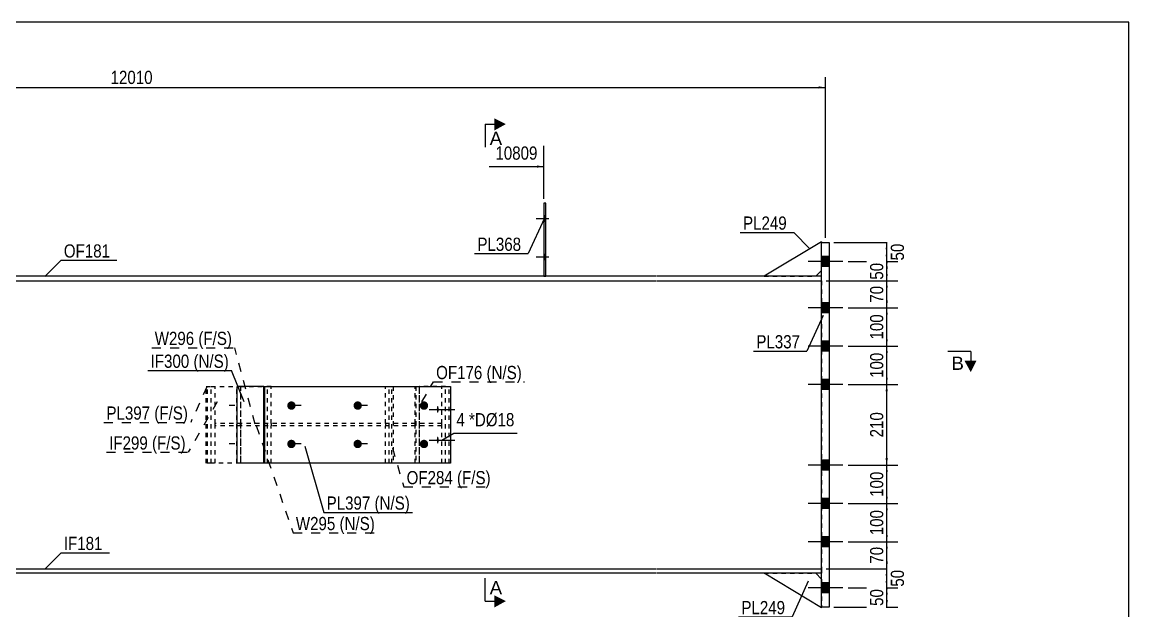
# Model space of a CAD drawing. Header units: millimetres. Extents: x -296 to 116, y -165 to 122.
# Drawn here: x -124.3 to 116.2, y -5.7 to 122.1 of the extents above; entities that cross this region are included whole.
import ezdxf

# ---------------------------------------------------------------- set-up
doc = ezdxf.new("R2010")
doc.units = ezdxf.units.MM
doc.linetypes.add('DXK_LINE_DOT1', pattern=[1.8814, 0.9407, -0.9407])
doc.linetypes.add('DXK_LINE_DOT2', pattern=[3.9198, 1.9599, -1.9599])
doc.styles.add('Arial', font='ARIAL.TTF', dxfattribs={"height": 0.2})
doc.styles.add('Arial Narrow', font='ARIALN.TTF', dxfattribs={"height": 0.2})

# ---------------------------------------------------------------- blocks, each defined once
blk = doc.blocks.new('Unknown-622170618-1210')
at = {"color": 5, "linetype": 'Continuous'}
for p, q in [((116.17, 122.15), (-293.83, 122.15)), ((116.17, -164.85), (116.17, 122.15))]:
    blk.add_line(p, q, dxfattribs=at)
blk = doc.blocks.new('Part-622170618-11463 - 1436')
at = {"color": 2, "linetype": 'Continuous'}
for p, q in [((-131.05, 2.48), (-131.05, 3.48)), ((-131.05, 3.48), (-107.72, 3.48)), ((-107.72, 2.48), (-131.05, 2.48)), ((-107.62, 3.48), (13.48, 3.48)), ((13.48, 2.48), (-107.62, 2.48)), ((13.58, 3.48), (49.41, 3.48)), ((49.41, 2.48), (13.58, 2.48)), ((49.41, 3.48), (49.41, 2.48))]:
    blk.add_line(p, q, dxfattribs=at)
blk = doc.blocks.new('Part-622170618-11465 - 1436')
at = {"color": 2, "linetype": 'Continuous'}
for p, q in [((-131.05, 66.98), (-131.05, 65.98)), ((-107.72, 66.98), (-131.05, 66.98)), ((-131.05, 65.98), (-107.72, 65.98)), ((13.48, 66.98), (-107.62, 66.98)), ((-107.62, 65.98), (13.48, 65.98)), ((49.41, 66.98), (13.58, 66.98)), ((13.58, 65.98), (49.41, 65.98)), ((49.41, 65.98), (49.41, 66.98))]:
    blk.add_line(p, q, dxfattribs=at)
blk = doc.blocks.new('Part-622170618-11468 - 1436')
at = {"color": 2, "linetype": 'Continuous'}
blk.add_line((-177.82, 65.98), (-177.82, 3.48), dxfattribs=at)
at = {"color": 7, "linetype": 'DXK_LINE_DOT1'}
for p, q in [((-177.82, 65.98), (-154.48, 65.98)), ((-154.38, 65.98), (-107.72, 65.98)), ((-107.62, 65.98), (13.48, 65.98)), ((13.58, 65.98), (49.41, 65.98)), ((49.41, 65.98), (49.41, 3.48)), ((-177.82, 3.48), (-154.48, 3.48)), ((-154.38, 3.48), (-107.72, 3.48)), ((-107.62, 3.48), (13.48, 3.48)), ((13.58, 3.48), (49.41, 3.48))]:
    blk.add_line(p, q, dxfattribs=at)
blk = doc.blocks.new('Part-622170618-11473 - 1436')
at = {"color": 2, "linetype": 'Continuous'}
for p, q in [((-10.52, 82.81), (-10.94, 82.81)), ((-10.94, 82.81), (-10.94, 66.98)), ((-10.52, 66.98), (-10.52, 82.81))]:
    blk.add_line(p, q, dxfattribs=at)
at = {"color": 7, "linetype": 'DXK_LINE_DOT1'}
blk.add_line((-10.94, 66.98), (-10.52, 66.98), dxfattribs=at)
blk = doc.blocks.new('Part-622170618-11474 - 1436')
at = {"color": 2, "linetype": 'Continuous'}
for p, q in [((49.41, 74.31), (51.08, 74.31)), ((49.41, -4.85), (49.41, 74.31)), ((51.08, 74.31), (51.08, -4.85)), ((51.08, -4.85), (49.41, -4.85))]:
    blk.add_line(p, q, dxfattribs=at)
blk = doc.blocks.new('Part-622170618-11477 - 1436')
at = {"color": 2, "linetype": 'Continuous'}
for p, q in [((49.41, 74.48), (36.91, 66.98)), ((49.41, 74.48), (49.41, 74.31)), ((48.16, 66.98), (49.41, 68.23))]:
    blk.add_line(p, q, dxfattribs=at)
at = {"color": 7, "linetype": 'DXK_LINE_DOT1'}
for p, q in [((49.41, 68.23), (49.41, 74.31)), ((36.91, 66.98), (48.16, 66.98))]:
    blk.add_line(p, q, dxfattribs=at)
blk = doc.blocks.new('Part-622170618-11479 - 1436')
at = {"color": 2, "linetype": 'Continuous'}
for p, q in [((49.41, -5.02), (36.91, 2.48)), ((48.16, 2.48), (49.41, 1.23)), ((49.41, -5.02), (49.41, -4.85))]:
    blk.add_line(p, q, dxfattribs=at)
at = {"color": 7, "linetype": 'DXK_LINE_DOT1'}
for p, q in [((36.91, 2.48), (48.16, 2.48)), ((49.41, 1.23), (49.41, -4.85))]:
    blk.add_line(p, q, dxfattribs=at)
blk = doc.blocks.new('Bolt-622170618-11483 - 1436')
at = {"linetype": 'Continuous'}
for points in [[(-10.52, 78.9), (-10.52, 80.06), (-10.94, 80.06), (-10.94, 78.9)], [(-10.52, 78.9), (-10.52, 80.06), (-10.94, 80.06), (-10.94, 78.9)], [(-10.52, 70.56), (-10.52, 71.73), (-10.94, 71.73), (-10.94, 70.56)], [(-10.52, 70.56), (-10.52, 71.73), (-10.94, 71.73), (-10.94, 70.56)]]:
    blk.add_hatch(color=3, dxfattribs=at).paths.add_polyline_path(points)
at = {"color": 3, "linetype": 'Continuous'}
for p, q in [((-9.86, 79.48), (-12.61, 79.48)), ((-9.86, 79.48), (-12.61, 79.48)), ((-10.52, 80.06), (-10.94, 80.06)), ((-10.52, 80.06), (-10.94, 80.06)), ((-10.52, 78.9), (-10.94, 78.9)), ((-10.52, 78.9), (-10.94, 78.9)), ((-9.86, 71.15), (-12.61, 71.15)), ((-9.86, 71.15), (-12.61, 71.15)), ((-10.52, 71.73), (-10.94, 71.73)), ((-10.52, 71.73), (-10.94, 71.73)), ((-10.52, 70.56), (-10.94, 70.56)), ((-10.52, 70.56), (-10.94, 70.56))]:
    blk.add_line(p, q, dxfattribs=at)
blk = doc.blocks.new('Bolt-622170618-11484 - 1436')
at = {"linetype": 'Continuous'}
for points in [[(49.41, 71.23), (49.41, 69.06), (51.08, 69.06), (51.08, 71.23)], [(49.41, 71.23), (49.41, 69.06), (51.08, 69.06), (51.08, 71.23)], [(49.41, 61.23), (49.41, 59.06), (51.08, 59.06), (51.08, 61.23)], [(49.41, 61.23), (49.41, 59.06), (51.08, 59.06), (51.08, 61.23)], [(49.41, 52.9), (49.41, 50.73), (51.08, 50.73), (51.08, 52.9)], [(49.41, 52.9), (49.41, 50.73), (51.08, 50.73), (51.08, 52.9)], [(49.41, 44.56), (49.41, 42.4), (51.08, 42.4), (51.08, 44.56)], [(49.41, 44.56), (49.41, 42.4), (51.08, 42.4), (51.08, 44.56)], [(49.41, 27.06), (49.41, 24.9), (51.08, 24.9), (51.08, 27.06)], [(49.41, 27.06), (49.41, 24.9), (51.08, 24.9), (51.08, 27.06)], [(49.41, 18.73), (49.41, 16.56), (51.08, 16.56), (51.08, 18.73)], [(49.41, 18.73), (49.41, 16.56), (51.08, 16.56), (51.08, 18.73)], [(49.41, 10.4), (49.41, 8.23), (51.08, 8.23), (51.08, 10.4)], [(49.41, 10.4), (49.41, 8.23), (51.08, 8.23), (51.08, 10.4)], [(49.41, 0.4), (49.41, -1.77), (51.08, -1.77), (51.08, 0.4)], [(49.41, 0.4), (49.41, -1.77), (51.08, -1.77), (51.08, 0.4)]]:
    blk.add_hatch(color=3, dxfattribs=at).paths.add_polyline_path(points)
at = {"color": 3, "linetype": 'Continuous'}
for p, q in [((53.99, 70.15), (46.49, 70.15)), ((53.99, 70.15), (46.49, 70.15)), ((51.08, 71.23), (49.41, 71.23)), ((51.08, 71.23), (49.41, 71.23)), ((51.08, 69.06), (49.41, 69.06)), ((51.08, 69.06), (49.41, 69.06)), ((53.99, 60.15), (46.49, 60.15)), ((53.99, 60.15), (46.49, 60.15)), ((51.08, 61.23), (49.41, 61.23)), ((51.08, 61.23), (49.41, 61.23)), ((51.08, 59.06), (49.41, 59.06)), ((51.08, 59.06), (49.41, 59.06)), ((53.99, 51.81), (46.49, 51.81)), ((53.99, 51.81), (46.49, 51.81)), ((51.08, 52.9), (49.41, 52.9)), ((51.08, 52.9), (49.41, 52.9)), ((51.08, 50.73), (49.41, 50.73)), ((51.08, 50.73), (49.41, 50.73)), ((53.99, 43.48), (46.49, 43.48)), ((53.99, 43.48), (46.49, 43.48)), ((51.08, 44.56), (49.41, 44.56)), ((51.08, 44.56), (49.41, 44.56)), ((51.08, 42.4), (49.41, 42.4)), ((51.08, 42.4), (49.41, 42.4)), ((51.08, 27.06), (49.41, 27.06)), ((51.08, 27.06), (49.41, 27.06)), ((53.99, 25.98), (46.49, 25.98)), ((53.99, 25.98), (46.49, 25.98)), ((51.08, 24.9), (49.41, 24.9)), ((51.08, 24.9), (49.41, 24.9)), ((53.99, 17.65), (46.49, 17.65)), ((53.99, 17.65), (46.49, 17.65)), ((51.08, 18.73), (49.41, 18.73)), ((51.08, 18.73), (49.41, 18.73)), ((51.08, 16.56), (49.41, 16.56)), ((51.08, 16.56), (49.41, 16.56)), ((51.08, 10.4), (49.41, 10.4)), ((51.08, 10.4), (49.41, 10.4)), ((53.99, 9.31), (46.49, 9.31)), ((53.99, 9.31), (46.49, 9.31)), ((51.08, 8.23), (49.41, 8.23)), ((51.08, 8.23), (49.41, 8.23)), ((51.08, 0.4), (49.41, 0.4)), ((51.08, 0.4), (49.41, 0.4)), ((53.99, -0.69), (46.49, -0.69)), ((53.99, -0.69), (46.49, -0.69)), ((51.08, -1.77), (49.41, -1.77)), ((51.08, -1.77), (49.41, -1.77))]:
    blk.add_line(p, q, dxfattribs=at)
blk = doc.blocks.new('Part-622170618-12017 - 1436')
at = {"color": 7, "linetype": 'DXK_LINE_DOT1'}
for p, q in [((-38.86, 34.98), (-82.38, 34.98)), ((-82.38, 34.48), (-82.38, 34.98)), ((-38.86, 34.48), (-82.38, 34.48)), ((-76.83, 34.48), (-76.83, 34.98)), ((-45.34, 34.98), (-45.34, 34.48)), ((-38.86, 34.48), (-38.86, 34.98))]:
    blk.add_line(p, q, dxfattribs=at)
blk = doc.blocks.new('Bolt-622170618-14484 - 1436')
at = {"linetype": 'Continuous'}
for points in [[(-33.79, 38.06), (-33.8, 37.91), (-33.81, 37.76), (-33.83, 37.62), (-33.86, 37.51), (-33.89, 37.41), (-33.93, 37.35), (-33.97, 37.32), (-34.01, 37.32), (-34.05, 37.35), (-34.09, 37.41), (-34.13, 37.51), (-34.15, 37.62), (-34.17, 37.76), (-34.19, 37.91), (-34.19, 38.06), (-34.19, 38.22), (-34.17, 38.37), (-34.15, 38.5), (-34.13, 38.62), (-34.09, 38.71), (-34.05, 38.78), (-34.01, 38.81), (-33.97, 38.81), (-33.93, 38.78), (-33.89, 38.71), (-33.86, 38.62), (-33.83, 38.5), (-33.81, 38.37), (-33.8, 38.22)], [(-33.79, 31.4), (-33.8, 31.24), (-33.81, 31.09), (-33.83, 30.96), (-33.86, 30.84), (-33.89, 30.75), (-33.93, 30.68), (-33.97, 30.65), (-34.01, 30.65), (-34.05, 30.68), (-34.09, 30.75), (-34.13, 30.84), (-34.15, 30.96), (-34.17, 31.09), (-34.19, 31.24), (-34.19, 31.4), (-34.19, 31.55), (-34.17, 31.7), (-34.15, 31.84), (-34.13, 31.95), (-34.09, 32.05), (-34.05, 32.11), (-34.01, 32.14), (-33.97, 32.14), (-33.93, 32.11), (-33.89, 32.05), (-33.86, 31.95), (-33.83, 31.84), (-33.81, 31.7), (-33.8, 31.55)]]:
    blk.add_hatch(color=3, dxfattribs=at).paths.add_polyline_path(points)
at = {"color": 3, "linetype": 'DXK_LINE_DOT2'}
for p, q in [((-35.86, 38.06), (-31.34, 38.06)), ((-35.86, 31.4), (-31.34, 31.4))]:
    blk.add_line(p, q, dxfattribs=at)
at = {"color": 3, "linetype": 'Continuous'}
for p, q in [((-34.82, 38.06), (-30.29, 38.06)), ((-34.82, 31.4), (-30.29, 31.4))]:
    blk.add_line(p, q, dxfattribs=at)
blk = doc.blocks.new('Part-622170618-12018 - 1436')
at = {"color": 7, "linetype": 'DXK_LINE_DOT1'}
for p, q in [((-45.34, 43.06), (-38.03, 43.06)), ((-45.34, 34.98), (-45.34, 43.06)), ((-44.52, 26.4), (-44.52, 43.06)), ((-38.86, 34.98), (-38.86, 43.06)), ((-38.03, 43.06), (-38.03, 26.4)), ((-45.34, 26.4), (-45.34, 34.48)), ((-38.86, 26.4), (-38.86, 34.48)), ((-38.03, 26.4), (-45.34, 26.4))]:
    blk.add_line(p, q, dxfattribs=at)
blk = doc.blocks.new('Part-622170618-12019 - 1436')
at = {"color": 7, "linetype": 'DXK_LINE_DOT1'}
for p, q in [((-83.2, 43.06), (-76.85, 43.06)), ((-83.2, 26.4), (-83.2, 43.06)), ((-82.38, 34.98), (-82.38, 43.06)), ((-77.67, 26.4), (-77.67, 43.06)), ((-76.85, 43.06), (-76.85, 26.4)), ((-82.38, 26.4), (-82.38, 34.48)), ((-76.85, 26.4), (-83.2, 26.4))]:
    blk.add_line(p, q, dxfattribs=at)
blk = doc.blocks.new('Part-622170618-12020 - 1436')
at = {"color": 7, "linetype": 'DXK_LINE_DOT1'}
for p, q in [((-76.75, 34.98), (-76.75, 34.48)), ((-70.16, 34.98), (-70.16, 34.48)), ((-33.12, 34.98), (-38.86, 34.98)), ((-33.12, 34.48), (-38.86, 34.48)), ((-38.78, 34.48), (-38.78, 34.98)), ((-33.12, 34.48), (-33.12, 34.98))]:
    blk.add_line(p, q, dxfattribs=at)
blk = doc.blocks.new('Part-622170618-12021 - 1436')
at = {"color": 7, "linetype": 'DXK_LINE_DOT1'}
for p, q in [((-38.76, 43.06), (-38.76, 26.4)), ((-32.3, 43.06), (-38.03, 43.06)), ((-37.93, 26.4), (-37.93, 43.06)), ((-33.12, 34.98), (-33.12, 43.06)), ((-32.3, 26.4), (-32.3, 43.06)), ((-33.12, 26.4), (-33.12, 34.48)), ((-32.3, 26.4), (-38.03, 26.4))]:
    blk.add_line(p, q, dxfattribs=at)
blk = doc.blocks.new('Part-622170618-12022 - 1436')
at = {"color": 2, "linetype": 'Continuous'}
for p, q in [((-77.57, 26.4), (-77.57, 43.06)), ((-71.81, 43.06), (-77.57, 43.06)), ((-71.81, 26.4), (-77.57, 26.4))]:
    blk.add_line(p, q, dxfattribs=at)
at = {"color": 7, "linetype": 'DXK_LINE_DOT1'}
for p, q in [((-76.75, 34.98), (-76.75, 43.06)), ((-70.16, 43.06), (-71.81, 43.06)), ((-70.98, 26.4), (-70.98, 43.06)), ((-70.16, 34.98), (-70.16, 43.06)), ((-76.75, 26.4), (-76.75, 34.48)), ((-70.16, 26.4), (-70.16, 34.48)), ((-70.16, 26.4), (-71.81, 26.4))]:
    blk.add_line(p, q, dxfattribs=at)
blk = doc.blocks.new('Part-622170618-12023 - 1436')
at = {"color": 2, "linetype": 'Continuous'}
for p, q in [((-71.81, 43.06), (-31.22, 43.06)), ((-71.81, 26.4), (-71.81, 43.06)), ((-71.54, 26.4), (-71.54, 43.06)), ((-31.22, 43.06), (-31.22, 26.4)), ((-31.22, 26.4), (-71.81, 26.4))]:
    blk.add_line(p, q, dxfattribs=at)
at = {"color": 7, "linetype": 'DXK_LINE_DOT1'}
blk.add_line((-31.48, 26.4), (-31.48, 43.06), dxfattribs=at)
blk = doc.blocks.new('Bolt-622170618-12033 - 1436')
at = {"color": 3, "linetype": 'DXK_LINE_DOT2'}
for p, q in [((-78.09, 38.9), (-79.31, 38.9)), ((-63.68, 38.9), (-64.91, 38.9)), ((-49.28, 38.9), (-50.5, 38.9)), ((-78.09, 30.56), (-79.31, 30.56)), ((-63.68, 30.56), (-64.91, 30.56)), ((-49.28, 30.56), (-50.5, 30.56))]:
    blk.add_line(p, q, dxfattribs=at)
blk = doc.blocks.new('Part-622170618-12026 - 1436')
at = {"color": 7, "linetype": 'DXK_LINE_DOT1'}
for p, q in [((-84.28, 43.06), (-83.2, 43.06)), ((-84.28, 26.4), (-84.28, 43.06)), ((-84.02, 26.4), (-84.02, 43.06)), ((-76.85, 43.06), (-71.81, 43.06)), ((-70.16, 43.06), (-45.34, 43.06)), ((-43.96, 26.4), (-43.96, 43.06)), ((-43.69, 43.06), (-43.69, 26.4)), ((-83.2, 26.4), (-84.28, 26.4)), ((-71.81, 26.4), (-76.85, 26.4)), ((-45.34, 26.4), (-70.16, 26.4))]:
    blk.add_line(p, q, dxfattribs=at)
blk = doc.blocks.new('Bolt-622170618-12030 - 1436')
at = {"linetype": 'Continuous'}
for points in [[(-66.69, 38.9), (-66.67, 39.09), (-66.61, 39.27), (-66.52, 39.43), (-66.39, 39.58), (-66.24, 39.69), (-66.06, 39.77), (-65.88, 39.81), (-65.69, 39.81), (-65.5, 39.77), (-65.33, 39.69), (-65.18, 39.58), (-65.05, 39.43), (-64.96, 39.27), (-64.9, 39.09), (-64.88, 38.9), (-64.9, 38.71), (-64.96, 38.52), (-65.05, 38.36), (-65.18, 38.21), (-65.33, 38.1), (-65.5, 38.02), (-65.69, 37.98), (-65.88, 37.98), (-66.06, 38.02), (-66.24, 38.1), (-66.39, 38.21), (-66.52, 38.36), (-66.61, 38.52), (-66.67, 38.71)], [(-52.29, 38.9), (-52.27, 39.09), (-52.21, 39.27), (-52.11, 39.43), (-51.99, 39.58), (-51.83, 39.69), (-51.66, 39.77), (-51.48, 39.81), (-51.29, 39.81), (-51.1, 39.77), (-50.93, 39.69), (-50.77, 39.58), (-50.65, 39.43), (-50.55, 39.27), (-50.49, 39.09), (-50.48, 38.9), (-50.49, 38.71), (-50.55, 38.52), (-50.65, 38.36), (-50.77, 38.21), (-50.93, 38.1), (-51.1, 38.02), (-51.29, 37.98), (-51.48, 37.98), (-51.66, 38.02), (-51.83, 38.1), (-51.99, 38.21), (-52.11, 38.36), (-52.21, 38.52), (-52.27, 38.71)], [(-37.88, 38.9), (-37.86, 39.09), (-37.81, 39.27), (-37.71, 39.43), (-37.58, 39.58), (-37.43, 39.69), (-37.26, 39.77), (-37.07, 39.81), (-36.88, 39.81), (-36.7, 39.77), (-36.53, 39.69), (-36.37, 39.58), (-36.25, 39.43), (-36.15, 39.27), (-36.09, 39.09), (-36.07, 38.9), (-36.09, 38.71), (-36.15, 38.52), (-36.25, 38.36), (-36.37, 38.21), (-36.53, 38.1), (-36.7, 38.02), (-36.88, 37.98), (-37.07, 37.98), (-37.26, 38.02), (-37.43, 38.1), (-37.58, 38.21), (-37.71, 38.36), (-37.81, 38.52), (-37.86, 38.71)], [(-66.69, 30.56), (-66.67, 30.75), (-66.61, 30.94), (-66.52, 31.1), (-66.39, 31.24), (-66.24, 31.36), (-66.06, 31.43), (-65.88, 31.47), (-65.69, 31.47), (-65.5, 31.43), (-65.33, 31.36), (-65.18, 31.24), (-65.05, 31.1), (-64.96, 30.94), (-64.9, 30.75), (-64.88, 30.56), (-64.9, 30.37), (-64.96, 30.19), (-65.05, 30.02), (-65.18, 29.88), (-65.33, 29.77), (-65.5, 29.69), (-65.69, 29.65), (-65.88, 29.65), (-66.06, 29.69), (-66.24, 29.77), (-66.39, 29.88), (-66.52, 30.02), (-66.61, 30.19), (-66.67, 30.37)], [(-52.29, 30.56), (-52.27, 30.75), (-52.21, 30.94), (-52.11, 31.1), (-51.99, 31.24), (-51.83, 31.36), (-51.66, 31.43), (-51.48, 31.47), (-51.29, 31.47), (-51.1, 31.43), (-50.93, 31.36), (-50.77, 31.24), (-50.65, 31.1), (-50.55, 30.94), (-50.49, 30.75), (-50.48, 30.56), (-50.49, 30.37), (-50.55, 30.19), (-50.65, 30.02), (-50.77, 29.88), (-50.93, 29.77), (-51.1, 29.69), (-51.29, 29.65), (-51.48, 29.65), (-51.66, 29.69), (-51.83, 29.77), (-51.99, 29.88), (-52.11, 30.02), (-52.21, 30.19), (-52.27, 30.37)], [(-37.88, 30.56), (-37.86, 30.75), (-37.81, 30.94), (-37.71, 31.1), (-37.58, 31.24), (-37.43, 31.36), (-37.26, 31.43), (-37.07, 31.47), (-36.88, 31.47), (-36.7, 31.43), (-36.53, 31.36), (-36.37, 31.24), (-36.25, 31.1), (-36.15, 30.94), (-36.09, 30.75), (-36.07, 30.56), (-36.09, 30.37), (-36.15, 30.19), (-36.25, 30.02), (-36.37, 29.88), (-36.53, 29.77), (-36.7, 29.69), (-36.88, 29.65), (-37.07, 29.65), (-37.26, 29.69), (-37.43, 29.77), (-37.58, 29.88), (-37.71, 30.02), (-37.81, 30.19), (-37.86, 30.37)]]:
    blk.add_hatch(color=3, dxfattribs=at).paths.add_polyline_path(points)
at = {"color": 3, "linetype": 'Continuous'}
for p, q in [((-65.35, 38.9), (-66.57, 38.9)), ((-50.94, 38.9), (-52.17, 38.9)), ((-36.54, 38.9), (-37.76, 38.9)), ((-65.35, 30.56), (-66.57, 30.56)), ((-50.94, 30.56), (-52.17, 30.56)), ((-36.54, 30.56), (-37.76, 30.56))]:
    blk.add_line(p, q, dxfattribs=at)
blk = doc.blocks.new('StraightDimension-622170618-13544 - 1436')
at = {"linetype": 'Continuous'}
for points in [[(63.3, 58.65), (63.55, 60.15), (63.8, 58.65)], [(63.8, 53.31), (63.55, 51.81), (63.3, 53.31)]]:
    blk.add_hatch(color=7, dxfattribs=at).paths.add_polyline_path(points)
at = {"color": 7, "linetype": 'Continuous'}
for p, q in [((55.2, 60.15), (65.95, 60.15)), ((63.55, 51.81), (63.55, 60.15)), ((55.2, 51.81), (65.95, 51.81))]:
    blk.add_line(p, q, dxfattribs=at)
at = {"color": 0}
blk.add_wipeout([(63.4, 59.32), (59.2, 59.32), (59.2, 52.64), (63.4, 52.64)], dxfattribs=at)
at = {"color": 3, "style": 'Arial Narrow'}
blk.add_text('100', height=2.863, rotation=90.0002, dxfattribs=at).set_placement((62.8, 53.24))
blk = doc.blocks.new('StraightDimension-622170618-13610 - 1436')
at = {"linetype": 'Continuous'}
blk.add_hatch(color=7, dxfattribs=at).paths.add_polyline_path([(48.74, 108.22), (50.24, 107.97), (48.74, 107.72)])
at = {"color": 7, "linetype": 'Continuous'}
for p, q in [((50.24, 75.31), (50.24, 110.22)), ((-251.25, 107.97), (50.24, 107.97))]:
    blk.add_line(p, q, dxfattribs=at)
at = {"color": 0}
blk.add_wipeout([(-95.33, 108.12), (-95.33, 112.32), (-105.67, 112.32), (-105.67, 108.12)], dxfattribs=at)
at = {"color": 3, "style": 'Arial Narrow'}
blk.add_text('12010', height=2.863, dxfattribs=at).set_placement((-105.07, 108.72))
blk = doc.blocks.new('StraightDimension-622170618-13541 - 1436')
at = {"linetype": 'Continuous'}
for points in [[(63.3, 72.81), (63.55, 74.31), (63.8, 72.81)], [(63.8, 71.65), (63.55, 70.15), (63.3, 71.65)]]:
    blk.add_hatch(color=7, dxfattribs=at).paths.add_polyline_path(points)
at = {"color": 7, "linetype": 'Continuous'}
for p, q in [((52.08, 74.31), (65.8, 74.31)), ((63.55, 70.15), (63.55, 74.31)), ((55.2, 70.15), (65.8, 70.15))]:
    blk.add_line(p, q, dxfattribs=at)
at = {"color": 0}
blk.add_wipeout([(67.9, 74.66), (63.7, 74.66), (63.7, 69.8), (67.9, 69.8)], dxfattribs=at)
at = {"color": 3, "style": 'Arial Narrow'}
blk.add_text('50', height=2.863, rotation=90.0002, dxfattribs=at).set_placement((67.3, 70.4))
blk = doc.blocks.new('StraightDimension-622170618-13542 - 1436')
at = {"linetype": 'Continuous'}
for points in [[(63.3, 68.65), (63.55, 70.15), (63.8, 68.65)], [(63.8, 67.48), (63.55, 65.98), (63.3, 67.48)]]:
    blk.add_hatch(color=7, dxfattribs=at).paths.add_polyline_path(points)
at = {"color": 7, "linetype": 'Continuous'}
for p, q in [((55.2, 70.15), (65.95, 70.15)), ((63.55, 65.98), (63.55, 70.15)), ((50.41, 65.98), (65.95, 65.98))]:
    blk.add_line(p, q, dxfattribs=at)
at = {"color": 0}
blk.add_wipeout([(63.4, 70.49), (59.2, 70.49), (59.2, 65.63), (63.4, 65.63)], dxfattribs=at)
at = {"color": 3, "style": 'Arial Narrow'}
blk.add_text('50', height=2.863, rotation=90.0002, dxfattribs=at).set_placement((62.8, 66.23))
blk = doc.blocks.new('StraightDimension-622170618-13543 - 1436')
at = {"linetype": 'Continuous'}
for points in [[(63.3, 64.48), (63.55, 65.98), (63.8, 64.48)], [(63.8, 61.65), (63.55, 60.15), (63.3, 61.65)]]:
    blk.add_hatch(color=7, dxfattribs=at).paths.add_polyline_path(points)
at = {"color": 7, "linetype": 'Continuous'}
for p, q in [((50.41, 65.98), (65.95, 65.98)), ((63.55, 60.15), (63.55, 65.98)), ((55.2, 60.15), (65.95, 60.15))]:
    blk.add_line(p, q, dxfattribs=at)
at = {"color": 0}
blk.add_wipeout([(63.4, 65.49), (59.2, 65.49), (59.2, 60.63), (63.4, 60.63)], dxfattribs=at)
at = {"color": 3, "style": 'Arial Narrow'}
blk.add_text('70', height=2.863, rotation=90.0002, dxfattribs=at).set_placement((62.8, 61.23))
blk = doc.blocks.new('StraightDimension-622170618-13545 - 1436')
at = {"linetype": 'Continuous'}
for points in [[(63.3, 50.31), (63.55, 51.81), (63.8, 50.31)], [(63.8, 44.98), (63.55, 43.48), (63.3, 44.98)]]:
    blk.add_hatch(color=7, dxfattribs=at).paths.add_polyline_path(points)
at = {"color": 7, "linetype": 'Continuous'}
for p, q in [((55.2, 51.81), (65.95, 51.81)), ((63.55, 43.48), (63.55, 51.81)), ((55.2, 43.48), (65.95, 43.48))]:
    blk.add_line(p, q, dxfattribs=at)
at = {"color": 0}
blk.add_wipeout([(63.4, 50.99), (59.2, 50.99), (59.2, 44.3), (63.4, 44.3)], dxfattribs=at)
at = {"color": 3, "style": 'Arial Narrow'}
blk.add_text('100', height=2.863, rotation=90.0002, dxfattribs=at).set_placement((62.8, 44.9))
blk = doc.blocks.new('StraightDimension-622170618-13546 - 1436')
at = {"linetype": 'Continuous'}
for points in [[(63.3, 41.98), (63.55, 43.48), (63.8, 41.98)], [(63.8, 27.48), (63.55, 25.98), (63.3, 27.48)]]:
    blk.add_hatch(color=7, dxfattribs=at).paths.add_polyline_path(points)
at = {"color": 7, "linetype": 'Continuous'}
for p, q in [((55.2, 43.48), (65.95, 43.48)), ((63.55, 25.98), (63.55, 43.48)), ((55.2, 25.98), (65.95, 25.98))]:
    blk.add_line(p, q, dxfattribs=at)
at = {"color": 0}
blk.add_wipeout([(63.4, 38.07), (59.2, 38.07), (59.2, 31.39), (63.4, 31.39)], dxfattribs=at)
at = {"color": 3, "style": 'Arial Narrow'}
blk.add_text('210', height=2.863, rotation=90.0002, dxfattribs=at).set_placement((62.8, 31.99))
blk = doc.blocks.new('StraightDimension-622170618-13547 - 1436')
at = {"linetype": 'Continuous'}
for points in [[(63.3, 24.48), (63.55, 25.98), (63.8, 24.48)], [(63.8, 19.15), (63.55, 17.65), (63.3, 19.15)]]:
    blk.add_hatch(color=7, dxfattribs=at).paths.add_polyline_path(points)
at = {"color": 7, "linetype": 'Continuous'}
for p, q in [((55.2, 25.98), (65.95, 25.98)), ((63.55, 17.65), (63.55, 25.98)), ((55.2, 17.65), (65.95, 17.65))]:
    blk.add_line(p, q, dxfattribs=at)
at = {"color": 0}
blk.add_wipeout([(63.4, 25.16), (59.2, 25.16), (59.2, 18.47), (63.4, 18.47)], dxfattribs=at)
at = {"color": 3, "style": 'Arial Narrow'}
blk.add_text('100', height=2.863, rotation=90.0002, dxfattribs=at).set_placement((62.8, 19.07))
blk = doc.blocks.new('StraightDimension-622170618-13548 - 1436')
at = {"linetype": 'Continuous'}
for points in [[(63.3, 16.15), (63.55, 17.65), (63.8, 16.15)], [(63.8, 10.81), (63.55, 9.31), (63.3, 10.81)]]:
    blk.add_hatch(color=7, dxfattribs=at).paths.add_polyline_path(points)
at = {"color": 7, "linetype": 'Continuous'}
for p, q in [((55.2, 17.65), (65.95, 17.65)), ((63.55, 9.31), (63.55, 17.65)), ((55.2, 9.31), (65.95, 9.31))]:
    blk.add_line(p, q, dxfattribs=at)
at = {"color": 0}
blk.add_wipeout([(63.4, 16.82), (59.2, 16.82), (59.2, 10.14), (63.4, 10.14)], dxfattribs=at)
at = {"color": 3, "style": 'Arial Narrow'}
blk.add_text('100', height=2.863, rotation=90.0002, dxfattribs=at).set_placement((62.8, 10.74))
blk = doc.blocks.new('StraightDimension-622170618-13549 - 1436')
at = {"linetype": 'Continuous'}
for points in [[(63.3, 7.81), (63.55, 9.31), (63.8, 7.81)], [(63.8, 4.98), (63.55, 3.48), (63.3, 4.98)]]:
    blk.add_hatch(color=7, dxfattribs=at).paths.add_polyline_path(points)
at = {"color": 7, "linetype": 'Continuous'}
for p, q in [((55.2, 9.31), (65.95, 9.31)), ((63.55, 3.48), (63.55, 9.31)), ((50.41, 3.48), (65.95, 3.48))]:
    blk.add_line(p, q, dxfattribs=at)
at = {"color": 0}
blk.add_wipeout([(63.4, 8.82), (59.2, 8.82), (59.2, 3.97), (63.4, 3.97)], dxfattribs=at)
at = {"color": 3, "style": 'Arial Narrow'}
blk.add_text('70', height=2.863, rotation=90.0002, dxfattribs=at).set_placement((62.8, 4.57))
blk = doc.blocks.new('StraightDimension-622170618-13550 - 1436')
at = {"linetype": 'Continuous'}
for points in [[(63.3, 1.98), (63.55, 3.48), (63.8, 1.98)], [(63.8, 0.81), (63.55, -0.69), (63.3, 0.81)]]:
    blk.add_hatch(color=7, dxfattribs=at).paths.add_polyline_path(points)
at = {"color": 7, "linetype": 'Continuous'}
for p, q in [((50.41, 3.48), (65.8, 3.48)), ((63.55, -0.69), (63.55, 3.48)), ((55.2, -0.69), (65.8, -0.69))]:
    blk.add_line(p, q, dxfattribs=at)
at = {"color": 0}
blk.add_wipeout([(67.9, 3.82), (63.7, 3.82), (63.7, -1.03), (67.9, -1.03)], dxfattribs=at)
at = {"color": 3, "style": 'Arial Narrow'}
blk.add_text('50', height=2.863, rotation=90.0002, dxfattribs=at).set_placement((67.3, -0.43))
blk = doc.blocks.new('StraightDimension-622170618-13551 - 1436')
at = {"linetype": 'Continuous'}
for points in [[(63.3, -2.19), (63.55, -0.69), (63.8, -2.19)], [(63.8, -3.35), (63.55, -4.85), (63.3, -3.35)]]:
    blk.add_hatch(color=7, dxfattribs=at).paths.add_polyline_path(points)
at = {"color": 7, "linetype": 'Continuous'}
for p, q in [((55.2, -0.69), (65.95, -0.69)), ((63.55, -4.85), (63.55, -0.69)), ((52.08, -4.85), (65.95, -4.85))]:
    blk.add_line(p, q, dxfattribs=at)
at = {"color": 0}
blk.add_wipeout([(63.4, -0.34), (59.2, -0.34), (59.2, -5.2), (63.4, -5.2)], dxfattribs=at)
at = {"color": 3, "style": 'Arial Narrow'}
blk.add_text('50', height=2.863, rotation=90.0002, dxfattribs=at).set_placement((62.8, -4.6))
blk = doc.blocks.new('StraightDimension-622170618-13617 - 1436')
at = {"linetype": 'Continuous'}
blk.add_hatch(color=7, dxfattribs=at).paths.add_polyline_path([(-12.44, 91.04), (-10.94, 90.79), (-12.44, 90.54)])
at = {"color": 7, "linetype": 'Continuous'}
for p, q in [((-10.94, 83.81), (-10.94, 95.29)), ((-22.83, 90.79), (-10.94, 90.79))]:
    blk.add_line(p, q, dxfattribs=at)
at = {"color": 0, "linetype": 'Continuous'}
blk.add_wipeout([(-243.05, 92.14), (-243.05, 96.34), (-249, 96.34), (-249, 92.14)], dxfattribs=at)
at = {"color": 7, "linetype": 'Continuous'}
for p, q in [((-249.58, 69.06), (-249.58, 96.04)), ((-249.08, 91.79), (-249.58, 91.54)), ((-249.08, 91.29), (-249.58, 91.54)), ((-243.65, 91.54), (-249.58, 91.54))]:
    blk.add_line(p, q, dxfattribs=at)
at = {"color": 3, "linetype": 'Continuous', "style": 'Arial Narrow'}
blk.add_text('RD', height=2.863, dxfattribs=at).set_placement((-248.4, 92.74))
at = {"color": 0}
blk.add_wipeout([(-11.72, 91.69), (-11.72, 95.89), (-22.06, 95.89), (-22.06, 91.69)], dxfattribs=at)
at = {"color": 3, "style": 'Arial Narrow'}
blk.add_text('10809', height=2.863, dxfattribs=at).set_placement((-21.46, 92.29))
blk = doc.blocks.new('SectionMark-622170618-2611 - 1436')
at = {"color": 7, "linetype": 'Continuous'}
for p, q in [((-23.69, 100.01), (-21.69, 100.01)), ((-23.69, -3.56), (-21.69, -3.56))]:
    blk.add_line(p, q, dxfattribs=at)
at = {"color": 0, "linetype": 'Continuous'}
for points in [[(-20.02, 95.51), (-20.02, 98.51), (-22.69, 98.51), (-22.69, 95.51)], [(-20.02, -2.06), (-20.02, 0.94), (-22.69, 0.94), (-22.69, -2.06)]]:
    blk.add_wipeout(points, dxfattribs=at)
at = {"linetype": 'Continuous'}
for points in [[(-21.69, 101.26), (-19.19, 100.01), (-21.69, 98.63)], [(-21.69, -2.31), (-19.19, -3.56), (-21.69, -4.94)]]:
    blk.add_hatch(color=7, dxfattribs=at).paths.add_polyline_path(points)
at = {"color": 7, "linetype": 'Continuous'}
for p, q in [((-23.69, 100.01), (-23.69, 95.01)), ((-23.69, -3.56), (-23.69, 1.44))]:
    blk.add_line(p, q, dxfattribs=at)
at = {"color": 136, "linetype": 'Continuous', "style": 'Arial'}
for p in [(-22.69, 95.51), (-22.69, -2.06)]:
    blk.add_text('A', height=2.87, dxfattribs=at).set_placement(p)
blk = doc.blocks.new('Mark-622170618-13637 - 1436')
at = {"color": 0}
blk.add_wipeout([(-86.9, 52.05), (-86.9, 55.05), (-95.48, 55.05), (-95.48, 52.05)], dxfattribs=at)
blk.add_wipeout([(-86.9, 52.05), (-86.9, 55.05), (-95.48, 55.05), (-95.48, 52.05)], dxfattribs=at)
blk.add_wipeout([(-78.7, 52.05), (-78.7, 55.05), (-86, 55.05), (-86, 52.05)], dxfattribs=at)
blk.add_wipeout([(-78.7, 52.05), (-78.7, 55.05), (-86, 55.05), (-86, 52.05)], dxfattribs=at)
at = {"color": 7, "linetype": 'DXK_LINE_DOT2'}
for p in [(-96.08, 51.45), (-73.65, 34.86)]:
    blk.add_line(p, (-78.1, 51.45), dxfattribs=at)
at = {"color": 3, "style": 'Arial Narrow'}
for s, p in [('W296', (-95.48, 52.05)), ('(F/', (-86, 52.05)), ('S)', (-81.98, 52.05))]:
    blk.add_text(s, height=2.863, dxfattribs=at).set_placement(p)
blk = doc.blocks.new('Mark-622170618-12574 - 1436')
at = {"color": 0}
blk.add_wipeout([(-48.62, 16.3), (-48.62, 19.3), (-58.13, 19.3), (-58.13, 16.3)], dxfattribs=at)
blk.add_wipeout([(-48.62, 16.3), (-48.62, 19.3), (-58.13, 19.3), (-58.13, 16.3)], dxfattribs=at)
at = {"color": 7, "linetype": 'Continuous'}
blk.add_line((-62.86, 30.08), (-58.73, 15.7), dxfattribs=at)
at = {"color": 0}
blk.add_wipeout([(-40.06, 16.3), (-40.06, 19.3), (-47.72, 19.3), (-47.72, 16.3)], dxfattribs=at)
blk.add_wipeout([(-40.06, 16.3), (-40.06, 19.3), (-47.72, 19.3), (-47.72, 16.3)], dxfattribs=at)
at = {"color": 7, "linetype": 'Continuous'}
blk.add_line((-58.73, 15.7), (-39.46, 15.7), dxfattribs=at)
at = {"color": 3, "style": 'Arial Narrow'}
for s, p in [('(N/', (-47.72, 16.3)), ('S)', (-43.34, 16.3)), ('PL397', (-58.13, 16.3))]:
    blk.add_text(s, height=2.863, dxfattribs=at).set_placement(p)
blk = doc.blocks.new('Mark-622170618-12556 - 1436')
at = {"color": 7, "linetype": 'Continuous'}
blk.add_line((49.77, 58.46), (46.23, 50.72), dxfattribs=at)
at = {"color": 0}
blk.add_wipeout([(44.73, 51.32), (44.73, 54.32), (35.23, 54.32), (35.23, 51.32)], dxfattribs=at)
blk.add_wipeout([(44.73, 51.32), (44.73, 54.32), (35.23, 54.32), (35.23, 51.32)], dxfattribs=at)
at = {"color": 7, "linetype": 'Continuous'}
blk.add_line((34.63, 50.72), (46.23, 50.72), dxfattribs=at)
at = {"color": 3, "style": 'Arial Narrow'}
blk.add_text('PL337', height=2.863, dxfattribs=at).set_placement((35.23, 51.32))
blk = doc.blocks.new('Mark-622170618-12571 - 1436')
at = {"color": 0}
blk.add_wipeout([(-87.96, 47.1), (-87.96, 50.1), (-96.37, 50.1), (-96.37, 47.1)], dxfattribs=at)
blk.add_wipeout([(-87.96, 47.1), (-87.96, 50.1), (-96.37, 50.1), (-96.37, 47.1)], dxfattribs=at)
blk.add_wipeout([(-79.4, 47.1), (-79.4, 50.1), (-87.06, 50.1), (-87.06, 47.1)], dxfattribs=at)
blk.add_wipeout([(-79.4, 47.1), (-79.4, 50.1), (-87.06, 50.1), (-87.06, 47.1)], dxfattribs=at)
at = {"color": 7, "linetype": 'Continuous'}
for p in [(-96.97, 46.5), (-76.06, 39.71)]:
    blk.add_line(p, (-78.8, 46.5), dxfattribs=at)
at = {"color": 3, "style": 'Arial Narrow'}
for s, p in [('IF300', (-96.37, 47.1)), ('(N/', (-87.06, 47.1)), ('S)', (-82.68, 47.1))]:
    blk.add_text(s, height=2.863, dxfattribs=at).set_placement(p)
blk = doc.blocks.new('Mark-622170618-12535 - 1436')
at = {"color": 0}
blk.add_wipeout([(-106.82, 7.54), (-106.82, 10.54), (-115.23, 10.54), (-115.23, 7.54)], dxfattribs=at)
blk.add_wipeout([(-106.82, 7.54), (-106.82, 10.54), (-115.23, 10.54), (-115.23, 7.54)], dxfattribs=at)
at = {"color": 7, "linetype": 'Continuous'}
for p, q in [((-119.36, 3.4), (-115.83, 6.94)), ((-115.83, 6.94), (-105.32, 6.94))]:
    blk.add_line(p, q, dxfattribs=at)
at = {"color": 3, "style": 'Arial Narrow'}
blk.add_text('IF181', height=2.863, dxfattribs=at).set_placement((-115.23, 7.54))
blk = doc.blocks.new('Mark-622170618-12538 - 1436')
at = {"color": 0}
blk.add_wipeout([(-105.18, 71.04), (-105.18, 74.04), (-115.23, 74.04), (-115.23, 71.04)], dxfattribs=at)
blk.add_wipeout([(-105.18, 71.04), (-105.18, 74.04), (-115.23, 74.04), (-115.23, 71.04)], dxfattribs=at)
at = {"color": 7, "linetype": 'Continuous'}
for p, q in [((-119.36, 66.9), (-115.83, 70.44)), ((-115.83, 70.44), (-103.68, 70.44))]:
    blk.add_line(p, q, dxfattribs=at)
at = {"color": 3, "style": 'Arial Narrow'}
blk.add_text('OF181', height=2.863, dxfattribs=at).set_placement((-115.23, 71.04))
blk = doc.blocks.new('Mark-622170618-12553 - 1436')
at = {"color": 7, "linetype": 'Continuous'}
blk.add_line((-10.83, 79.62), (-14.37, 71.89), dxfattribs=at)
at = {"color": 0}
blk.add_wipeout([(-15.87, 72.49), (-15.87, 75.49), (-25.37, 75.49), (-25.37, 72.49)], dxfattribs=at)
blk.add_wipeout([(-15.87, 72.49), (-15.87, 75.49), (-25.37, 75.49), (-25.37, 72.49)], dxfattribs=at)
at = {"color": 7, "linetype": 'Continuous'}
blk.add_line((-25.97, 71.89), (-14.37, 71.89), dxfattribs=at)
at = {"color": 3, "style": 'Arial Narrow'}
blk.add_text('PL368', height=2.863, dxfattribs=at).set_placement((-25.37, 72.49))
blk = doc.blocks.new('Mark-622170618-14504 - 1436')
at = {"color": 7, "linetype": 'Continuous'}
for p, q in [((-33.13, 31.4), (-30.53, 32.9)), ((-30.53, 32.9), (-16.74, 32.9))]:
    blk.add_line(p, q, dxfattribs=at)
at = {"color": 0}
blk.add_wipeout([(-28.1, 34.4), (-28.1, 37.4), (-29.93, 37.4), (-29.93, 34.4)], dxfattribs=at)
blk.add_wipeout([(-28.1, 34.4), (-28.1, 37.4), (-29.93, 37.4), (-29.93, 34.4)], dxfattribs=at)
blk.add_wipeout([(-23.55, 34.4), (-23.55, 37.4), (-27.2, 37.4), (-27.2, 34.4)], dxfattribs=at)
blk.add_wipeout([(-23.55, 34.4), (-23.55, 37.4), (-27.2, 37.4), (-27.2, 34.4)], dxfattribs=at)
at = {"color": 3, "style": 'Arial Narrow'}
blk.add_text('4', height=2.86, dxfattribs=at).set_placement((-29.93, 34.4))
at = {"color": 0}
blk.add_wipeout([(-17.34, 34.4), (-17.34, 37.4), (-23.55, 37.4), (-23.55, 34.4)], dxfattribs=at)
blk.add_wipeout([(-17.34, 34.4), (-17.34, 37.4), (-23.55, 37.4), (-23.55, 34.4)], dxfattribs=at)
at = {"color": 3, "style": 'Arial Narrow'}
for s, p in [('*D', (-27.2, 34.4)), ('Ø18', (-23.55, 34.4))]:
    blk.add_text(s, height=2.863, dxfattribs=at).set_placement(p)
blk = doc.blocks.new('Mark-622170618-12559 - 1436')
at = {"color": 7, "linetype": 'Continuous'}
blk.add_line((46.88, 72.96), (43.35, 76.49), dxfattribs=at)
at = {"color": 0}
blk.add_wipeout([(41.85, 77.09), (41.85, 80.09), (32.34, 80.09), (32.34, 77.09)], dxfattribs=at)
blk.add_wipeout([(41.85, 77.09), (41.85, 80.09), (32.34, 80.09), (32.34, 77.09)], dxfattribs=at)
at = {"color": 7, "linetype": 'Continuous'}
blk.add_line((31.74, 76.49), (43.35, 76.49), dxfattribs=at)
at = {"color": 3, "style": 'Arial Narrow'}
blk.add_text('PL249', height=2.863, dxfattribs=at).set_placement((32.34, 77.09))
blk = doc.blocks.new('Mark-622170618-12562 - 1436')
at = {"color": 7, "linetype": 'Continuous'}
blk.add_line((46.52, 0.74), (42.98, -7), dxfattribs=at)
at = {"color": 0}
blk.add_wipeout([(41.48, -6.4), (41.48, -3.4), (31.98, -3.4), (31.98, -6.4)], dxfattribs=at)
blk.add_wipeout([(41.48, -6.4), (41.48, -3.4), (31.98, -3.4), (31.98, -6.4)], dxfattribs=at)
at = {"color": 7, "linetype": 'Continuous'}
blk.add_line((31.38, -7), (42.98, -7), dxfattribs=at)
at = {"color": 3, "style": 'Arial Narrow'}
blk.add_text('PL249', height=2.863, dxfattribs=at).set_placement((31.98, -6.4))
blk = doc.blocks.new('Mark-622170618-12568 - 1436')
at = {"color": 0}
blk.add_wipeout([(-56.23, 11.85), (-56.23, 14.85), (-64.82, 14.85), (-64.82, 11.85)], dxfattribs=at)
blk.add_wipeout([(-56.23, 11.85), (-56.23, 14.85), (-64.82, 14.85), (-64.82, 11.85)], dxfattribs=at)
at = {"color": 7, "linetype": 'DXK_LINE_DOT2'}
blk.add_line((-73.43, 34.55), (-65.42, 11.25), dxfattribs=at)
at = {"color": 0}
blk.add_wipeout([(-47.66, 11.85), (-47.66, 14.85), (-55.33, 14.85), (-55.33, 11.85)], dxfattribs=at)
blk.add_wipeout([(-47.66, 11.85), (-47.66, 14.85), (-55.33, 14.85), (-55.33, 11.85)], dxfattribs=at)
at = {"color": 7, "linetype": 'DXK_LINE_DOT2'}
blk.add_line((-65.42, 11.25), (-47.06, 11.25), dxfattribs=at)
at = {"color": 3, "style": 'Arial Narrow'}
for s, p in [('W295', (-64.82, 11.85)), ('(N/', (-55.33, 11.85)), ('S)', (-50.95, 11.85))]:
    blk.add_text(s, height=2.863, dxfattribs=at).set_placement(p)
blk = doc.blocks.new('Mark-622170618-13640 - 1436')
at = {"color": 0}
blk.add_wipeout([(-30.71, 21.82), (-30.71, 24.82), (-40.75, 24.82), (-40.75, 21.82)], dxfattribs=at)
blk.add_wipeout([(-30.71, 21.82), (-30.71, 24.82), (-40.75, 24.82), (-40.75, 21.82)], dxfattribs=at)
at = {"color": 7, "linetype": 'DXK_LINE_DOT2'}
blk.add_line((-43.85, 29.75), (-41.35, 21.22), dxfattribs=at)
at = {"color": 0}
blk.add_wipeout([(-22.51, 21.82), (-22.51, 24.82), (-29.81, 24.82), (-29.81, 21.82)], dxfattribs=at)
blk.add_wipeout([(-22.51, 21.82), (-22.51, 24.82), (-29.81, 24.82), (-29.81, 21.82)], dxfattribs=at)
at = {"color": 7, "linetype": 'DXK_LINE_DOT2'}
blk.add_line((-41.35, 21.22), (-21.91, 21.22), dxfattribs=at)
at = {"color": 3, "style": 'Arial Narrow'}
for s, p in [('OF284', (-40.75, 21.82)), ('(F/', (-29.81, 21.82)), ('S)', (-25.79, 21.82))]:
    blk.add_text(s, height=2.863, dxfattribs=at).set_placement(p)
blk = doc.blocks.new('Mark-622170618-13643 - 1436')
at = {"color": 0}
blk.add_wipeout([(-96.97, 29.35), (-96.97, 32.35), (-105.38, 32.35), (-105.38, 29.35)], dxfattribs=at)
blk.add_wipeout([(-96.97, 29.35), (-96.97, 32.35), (-105.38, 32.35), (-105.38, 29.35)], dxfattribs=at)
blk.add_wipeout([(-88.78, 29.35), (-88.78, 32.35), (-96.07, 32.35), (-96.07, 29.35)], dxfattribs=at)
blk.add_wipeout([(-88.78, 29.35), (-88.78, 32.35), (-96.07, 32.35), (-96.07, 29.35)], dxfattribs=at)
at = {"color": 7, "linetype": 'DXK_LINE_DOT2'}
for p in [(-81.9, 39.71), (-105.98, 28.75)]:
    blk.add_line(p, (-88.18, 28.75), dxfattribs=at)
at = {"color": 3, "style": 'Arial Narrow'}
for s, p in [('IF299', (-105.38, 29.35)), ('(F/', (-96.07, 29.35)), ('S)', (-92.06, 29.35))]:
    blk.add_text(s, height=2.863, dxfattribs=at).set_placement(p)
blk = doc.blocks.new('Mark-622170618-13646 - 1436')
at = {"color": 0}
blk.add_wipeout([(-24.29, 44.64), (-24.29, 47.64), (-34.34, 47.64), (-34.34, 44.64)], dxfattribs=at)
blk.add_wipeout([(-24.29, 44.64), (-24.29, 47.64), (-34.34, 47.64), (-34.34, 44.64)], dxfattribs=at)
at = {"color": 7, "linetype": 'DXK_LINE_DOT2'}
blk.add_line((-37.44, 39.71), (-34.94, 44.04), dxfattribs=at)
at = {"color": 0}
blk.add_wipeout([(-15.73, 44.64), (-15.73, 47.64), (-23.39, 47.64), (-23.39, 44.64)], dxfattribs=at)
blk.add_wipeout([(-15.73, 44.64), (-15.73, 47.64), (-23.39, 47.64), (-23.39, 44.64)], dxfattribs=at)
at = {"color": 7, "linetype": 'DXK_LINE_DOT2'}
blk.add_line((-34.94, 44.04), (-15.13, 44.04), dxfattribs=at)
at = {"color": 3, "style": 'Arial Narrow'}
for s, p in [('OF176', (-34.34, 44.64)), ('(N/', (-23.39, 44.64)), ('S)', (-19.01, 44.64))]:
    blk.add_text(s, height=2.863, dxfattribs=at).set_placement(p)
blk = doc.blocks.new('Mark-622170618-13649 - 1436')
at = {"color": 0}
blk.add_wipeout([(-96.47, 35.84), (-96.47, 38.84), (-105.97, 38.84), (-105.97, 35.84)], dxfattribs=at)
blk.add_wipeout([(-96.47, 35.84), (-96.47, 38.84), (-105.97, 38.84), (-105.97, 35.84)], dxfattribs=at)
blk.add_wipeout([(-88.27, 35.84), (-88.27, 38.84), (-95.57, 38.84), (-95.57, 35.84)], dxfattribs=at)
blk.add_wipeout([(-88.27, 35.84), (-88.27, 38.84), (-95.57, 38.84), (-95.57, 35.84)], dxfattribs=at)
at = {"color": 7, "linetype": 'DXK_LINE_DOT2'}
for p in [(-84.13, 42.98), (-106.57, 35.24)]:
    blk.add_line(p, (-87.67, 35.24), dxfattribs=at)
at = {"color": 3, "style": 'Arial Narrow'}
for s, p in [('PL397', (-105.97, 35.84)), ('(F/', (-95.57, 35.84)), ('S)', (-91.55, 35.84))]:
    blk.add_text(s, height=2.863, dxfattribs=at).set_placement(p)
blk = doc.blocks.new('SectionMark-622170618-13946 - 1436')
at = {"color": 7, "linetype": 'Continuous'}
blk.add_line((81.82, 50.65), (81.82, 48.65), dxfattribs=at)
at = {"color": 0, "linetype": 'Continuous'}
blk.add_wipeout([(80.32, 46.65), (80.32, 49.65), (77.65, 49.65), (77.65, 46.65)], dxfattribs=at)
at = {"linetype": 'Continuous'}
blk.add_hatch(color=7, dxfattribs=at).paths.add_polyline_path([(83.07, 48.65), (81.82, 46.15), (80.44, 48.65)])
at = {"color": 7, "linetype": 'Continuous'}
blk.add_line((81.82, 50.65), (76.82, 50.65), dxfattribs=at)
at = {"color": 136, "linetype": 'Continuous', "style": 'Arial'}
blk.add_text('B', height=2.87, dxfattribs=at).set_placement((77.65, 46.65))

msp = doc.modelspace()

# ---------------------------------------------------------------- block references
for name in ['Unknown-622170618-1210', 'Part-622170618-11473 - 1436', 'Bolt-622170618-11483 - 1436', 'Part-622170618-11477 - 1436', 'Part-622170618-11474 - 1436', 'Bolt-622170618-11484 - 1436', 'Part-622170618-11468 - 1436', 'Part-622170618-11465 - 1436', 'Part-622170618-12026 - 1436', 'Part-622170618-12019 - 1436', 'Part-622170618-12022 - 1436', 'Part-622170618-12023 - 1436', 'Part-622170618-12018 - 1436', 'Part-622170618-12021 - 1436', 'Bolt-622170618-12033 - 1436', 'Bolt-622170618-12030 - 1436', 'Bolt-622170618-14484 - 1436', 'Part-622170618-12017 - 1436', 'Part-622170618-12020 - 1436', 'Part-622170618-11463 - 1436', 'Part-622170618-11479 - 1436']:
    msp.add_blockref(name, (0, 0))

# ---------------------------------------------------------------- next in the draw order: block references
for name in ['StraightDimension-622170618-13610 - 1436', 'StraightDimension-622170618-13541 - 1436', 'StraightDimension-622170618-13544 - 1436', 'Mark-622170618-12556 - 1436', 'Mark-622170618-13637 - 1436', 'Mark-622170618-12574 - 1436', 'Mark-622170618-12535 - 1436', 'Mark-622170618-12562 - 1436']:
    msp.add_blockref(name, (0, 0))

# ---------------------------------------------------------------- next in the draw order: block references
for name in ['StraightDimension-622170618-13617 - 1436', 'Mark-622170618-12559 - 1436', 'StraightDimension-622170618-13542 - 1436', 'StraightDimension-622170618-13545 - 1436', 'Mark-622170618-12571 - 1436', 'Mark-622170618-12568 - 1436']:
    msp.add_blockref(name, (0, 0))

# ---------------------------------------------------------------- next in the draw order: block references
for name in ['SectionMark-622170618-2611 - 1436', 'Mark-622170618-12538 - 1436', 'StraightDimension-622170618-13543 - 1436', 'StraightDimension-622170618-13546 - 1436', 'Mark-622170618-13643 - 1436']:
    msp.add_blockref(name, (0, 0))

# ---------------------------------------------------------------- next in the draw order: block references
for name in ['Mark-622170618-12553 - 1436', 'Mark-622170618-13646 - 1436', 'Mark-622170618-13649 - 1436', 'Mark-622170618-14504 - 1436', 'Mark-622170618-13640 - 1436', 'StraightDimension-622170618-13547 - 1436']:
    msp.add_blockref(name, (0, 0))

# ---------------------------------------------------------------- next in the draw order: block references
for name in ['SectionMark-622170618-13946 - 1436', 'StraightDimension-622170618-13548 - 1436']:
    msp.add_blockref(name, (0, 0))

# ---------------------------------------------------------------- next in the draw order: block references
msp.add_blockref('StraightDimension-622170618-13549 - 1436', (0, 0))

# ---------------------------------------------------------------- next in the draw order: block references
msp.add_blockref('StraightDimension-622170618-13550 - 1436', (0, 0))

# ---------------------------------------------------------------- next in the draw order: block references
msp.add_blockref('StraightDimension-622170618-13551 - 1436', (0, 0))

doc.saveas('drawing.dxf')
